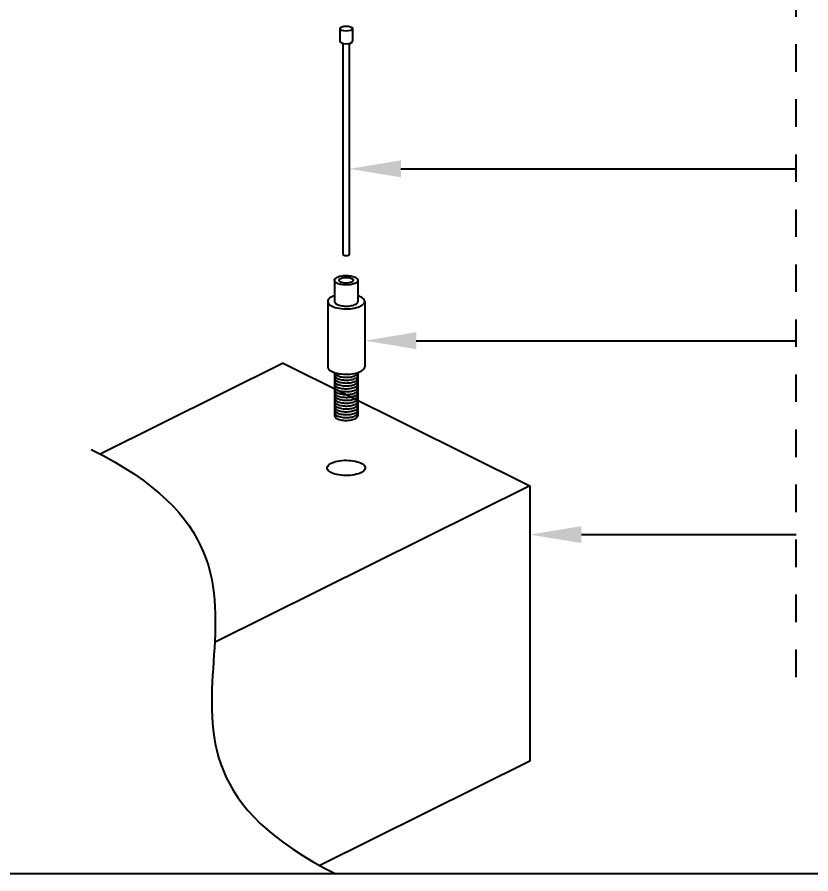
# Model space of a CAD drawing. Header units: inches. Extents: x 0 to 14.8, y -10.7 to 0.
# Drawn here: x 7.223 to 10.108, y -10.743 to -7.629 of the extents above; entities that cross this region are included whole.
import ezdxf
from ezdxf import colors
from ezdxf.entities.mleader import LeaderData, LeaderLine
from ezdxf.math import Vec2, Vec3

# ---------------------------------------------------------------- set-up
doc = ezdxf.new("R2010")
doc.units = ezdxf.units.IN
doc.header["$LTSCALE"] = 0.5
doc.header["$MEASUREMENT"] = 0
doc.linetypes.add('PHANTOM', pattern=[0.5, 0.25, -0.05, 0.05, -0.05, 0.05, -0.05])
doc.layers.add('Construction', color=60, linetype='PHANTOM', plot=False)
doc.layers.add('Text-Unprinted', color=131, linetype='CONTINUOUS', plot=False)
doc.layers.add('CUST DWG', color=60, linetype='CONTINUOUS', lineweight=20)
doc.layers.add('Housing', color=150, linetype='CONTINUOUS')
doc.layers.add('Mounting', color=4, linetype='CONTINUOUS')
doc.styles.add('LSAD_Standard', font='arial.ttf')

msp = doc.modelspace()

# ---------------------------------------------------------------- linework, layer by layer
at = {"layer": 'Construction', "ltscale": 0.5, "transparency": 16777216}
msp.add_line((10.0552, -10.0278), (10.0552, -0.5044), dxfattribs=at)
at = {"layer": 'Housing', "transparency": 16777216}
for p, q in [((8.1896, -8.8865), (7.525, -9.2169)), ((8.1896, -8.8865), (9.0867, -9.3324)), ((9.0867, -9.3324), (7.9408, -9.902)), ((9.0867, -9.3324), (9.0867, -10.3324)), ((9.0867, -10.3324), (8.3226, -10.7122))]:
    msp.add_line(p, q, dxfattribs=at)
at = {"layer": 'Housing', "color": 1, "transparency": 16777216}
msp.add_open_spline([(7.4923, -9.2002), (7.9715, -9.4377), (7.9366, -9.9714), (7.9017, -10.505), (8.3808, -10.7425)], degree=3, dxfattribs=at)
at = {"layer": 'Housing', "transparency": 16777216}
msp.add_open_spline([(8.4882, -9.2673), (8.4882, -9.263), (8.4856, -9.2587), (8.4755, -9.2508), (8.4679, -9.2473), (8.4497, -9.2421), (8.4391, -9.2404), (8.417, -9.2392), (8.4056, -9.2397), (8.3847, -9.2429), (8.3752, -9.2454), (8.3603, -9.2521), (8.3549, -9.2562), (8.3494, -9.2646), (8.3492, -9.269), (8.3539, -9.2775), (8.3589, -9.2816), (8.3731, -9.2885), (8.3824, -9.2912), (8.403, -9.2947), (8.4143, -9.2954), (8.4365, -9.2945), (8.4473, -9.293), (8.466, -9.2881), (8.4738, -9.2848), (8.4847, -9.277), (8.4877, -9.2726), (8.4882, -9.268), (8.4882, -9.2677), (8.4882, -9.2673)], degree=3, knots=[0, 0, 0, 0, 0.480381, 0.480381, 0.960761, 0.960761, 1.441142, 1.441142, 1.921523, 1.921523, 2.401903, 2.401903, 2.882284, 2.882284, 3.362665, 3.362665, 3.843045, 3.843045, 4.323426, 4.323426, 4.803807, 4.803807, 5.284187, 5.284187, 5.764568, 5.764568, 6.244949, 6.244949, 6.283185, 6.283185, 6.283185, 6.283185], dxfattribs=at)
at = {"layer": 'Mounting', "transparency": 16777216}
for p, q in [((8.3961, -7.6709), (8.3961, -7.7168)), ((8.442, -7.6709), (8.442, -7.7168)), ((8.4076, -8.4906), (8.4076, -7.7249)), ((8.4305, -8.4906), (8.4305, -7.7249)), ((8.3763, -8.5853), (8.3763, -8.6623)), ((8.4618, -8.5853), (8.4618, -8.6623)), ((8.3519, -8.6623), (8.3519, -8.9)), ((8.4862, -8.6623), (8.4862, -8.9)), ((8.3763, -8.9208), (8.3763, -9.0775)), ((8.4618, -8.9208), (8.4618, -9.0775))]:
    msp.add_line(p, q, dxfattribs=at)
msp.add_ellipse((8.419, -7.6709), major_axis=(0.023, 0), ratio=0.40668, dxfattribs=at)
for centre, major_axis in [((8.419, -7.7168), (0.023, 0)), ((8.419, -8.4906), (0.0115, 0))]:
    msp.add_ellipse(centre, major_axis=major_axis, ratio=0.40668, start_param=3.141593, end_param=6.283185, dxfattribs=at)
for points, knots in [([(8.4618, -8.5853), (8.4618, -8.5827), (8.4602, -8.58), (8.4539, -8.5751), (8.4493, -8.5729), (8.438, -8.5697), (8.4314, -8.5687), (8.4178, -8.568), (8.4107, -8.5683), (8.3978, -8.5702), (8.3919, -8.5718), (8.3827, -8.5759), (8.3794, -8.5784), (8.3759, -8.5837), (8.3758, -8.5864), (8.3787, -8.5916), (8.3818, -8.5942), (8.3907, -8.5984), (8.3964, -8.6001), (8.4091, -8.6023), (8.4161, -8.6027), (8.4298, -8.6022), (8.4365, -8.6012), (8.4481, -8.5982), (8.4529, -8.5961), (8.4597, -8.5913), (8.4615, -8.5886), (8.4618, -8.5858), (8.4618, -8.5856), (8.4618, -8.5853)], [0, 0, 0, 0, 0.480381, 0.480381, 0.960761, 0.960761, 1.441142, 1.441142, 1.921523, 1.921523, 2.401903, 2.401903, 2.882284, 2.882284, 3.362665, 3.362665, 3.843045, 3.843045, 4.323426, 4.323426, 4.803807, 4.803807, 5.284187, 5.284187, 5.764568, 5.764568, 6.244949, 6.244949, 6.283185, 6.283185, 6.283185, 6.283185]), ([(8.4447, -8.5853), (8.4447, -8.5838), (8.4437, -8.5821), (8.44, -8.5792), (8.4372, -8.5779), (8.4304, -8.576), (8.4265, -8.5754), (8.4183, -8.5749), (8.4141, -8.5751), (8.4063, -8.5763), (8.4028, -8.5772), (8.3972, -8.5797), (8.3952, -8.5812), (8.3932, -8.5843), (8.3931, -8.586), (8.3949, -8.5891), (8.3967, -8.5907), (8.402, -8.5932), (8.4054, -8.5942), (8.4131, -8.5955), (8.4173, -8.5957), (8.4255, -8.5954), (8.4295, -8.5949), (8.4365, -8.5931), (8.4394, -8.5918), (8.4434, -8.5889), (8.4445, -8.5873), (8.4447, -8.5856), (8.4447, -8.5855), (8.4447, -8.5853)], [0, 0, 0, 0, 0.480381, 0.480381, 0.960761, 0.960761, 1.441142, 1.441142, 1.921523, 1.921523, 2.401903, 2.401903, 2.882284, 2.882284, 3.362665, 3.362665, 3.843045, 3.843045, 4.323426, 4.323426, 4.803807, 4.803807, 5.284187, 5.284187, 5.764568, 5.764568, 6.244949, 6.244949, 6.283185, 6.283185, 6.283185, 6.283185]), ([(8.3763, -8.6416), (8.3738, -8.6424), (8.3714, -8.6433), (8.362, -8.6475), (8.3567, -8.6515), (8.3514, -8.6597), (8.3512, -8.6639), (8.3557, -8.6722), (8.3606, -8.6762), (8.3745, -8.6829), (8.3834, -8.6856), (8.4034, -8.6889), (8.4144, -8.6896), (8.436, -8.6888), (8.4465, -8.6873), (8.4646, -8.6825), (8.4723, -8.6793), (8.4828, -8.6717), (8.4858, -8.6675), (8.4862, -8.663), (8.4862, -8.6627), (8.4862, -8.6623), (8.4862, -8.6582), (8.4837, -8.6539), (8.4746, -8.6469), (8.4688, -8.6439), (8.4618, -8.6416)], [2.2576, 2.2576, 2.2576, 2.2576, 2.401903, 2.401903, 2.882284, 2.882284, 3.362665, 3.362665, 3.843045, 3.843045, 4.323426, 4.323426, 4.803807, 4.803807, 5.284187, 5.284187, 5.764568, 5.764568, 6.244949, 6.244949, 6.283185, 6.283185, 6.283185, 6.763566, 6.763566, 7.16721, 7.16721, 7.16721, 7.16721]), ([(8.3763, -8.6623), (8.3763, -8.6636), (8.3766, -8.6648), (8.3787, -8.6686), (8.3818, -8.6712), (8.3907, -8.6754), (8.3964, -8.6771), (8.4091, -8.6792), (8.4161, -8.6797), (8.4298, -8.6792), (8.4365, -8.6782), (8.4481, -8.6752), (8.4529, -8.6731), (8.4597, -8.6683), (8.4615, -8.6656), (8.4618, -8.6628), (8.4618, -8.6625), (8.4618, -8.6623)], [3.141648, 3.141648, 3.141648, 3.141648, 3.362665, 3.362665, 3.843045, 3.843045, 4.323426, 4.323426, 4.803807, 4.803807, 5.284187, 5.284187, 5.764568, 5.764568, 6.244949, 6.244949, 6.283167, 6.283167, 6.283167, 6.283167]), ([(8.3519, -8.9), (8.3519, -8.9019), (8.3524, -8.9039), (8.3557, -8.9099), (8.3606, -8.9139), (8.3745, -8.9206), (8.3834, -8.9233), (8.4034, -8.9266), (8.4144, -8.9273), (8.436, -8.9265), (8.4465, -8.925), (8.4646, -8.9202), (8.4723, -8.917), (8.4828, -8.9094), (8.4858, -8.9052), (8.4862, -8.9007), (8.4862, -8.9004), (8.4862, -8.9)], [3.141382, 3.141382, 3.141382, 3.141382, 3.362665, 3.362665, 3.843045, 3.843045, 4.323426, 4.323426, 4.803807, 4.803807, 5.284187, 5.284187, 5.764568, 5.764568, 6.244949, 6.244949, 6.283185, 6.283185, 6.283185, 6.283185]), ([(8.3763, -8.9208), (8.3763, -8.922), (8.3766, -8.9232), (8.3787, -8.9271), (8.3818, -8.9296), (8.3907, -8.9339), (8.3964, -8.9356), (8.4091, -8.9377), (8.4161, -8.9381), (8.4298, -8.9376), (8.4365, -8.9367), (8.4481, -8.9336), (8.4529, -8.9315), (8.4597, -8.9267), (8.4615, -8.924), (8.4618, -8.9212), (8.4618, -8.921), (8.4618, -8.9208)], [3.141648, 3.141648, 3.141648, 3.141648, 3.362665, 3.362665, 3.843045, 3.843045, 4.323426, 4.323426, 4.803807, 4.803807, 5.284187, 5.284187, 5.764568, 5.764568, 6.244949, 6.244949, 6.283167, 6.283167, 6.283167, 6.283167]), ([(8.3763, -8.9312), (8.3763, -8.9324), (8.3766, -8.9337), (8.3787, -8.9375), (8.3818, -8.9401), (8.3907, -8.9443), (8.3964, -8.946), (8.4091, -8.9481), (8.4161, -8.9486), (8.4298, -8.948), (8.4365, -8.9471), (8.4481, -8.9441), (8.4529, -8.942), (8.4597, -8.9372), (8.4615, -8.9345), (8.4618, -8.9316), (8.4618, -8.9314), (8.4618, -8.9312)], [3.141648, 3.141648, 3.141648, 3.141648, 3.362665, 3.362665, 3.843045, 3.843045, 4.323426, 4.323426, 4.803807, 4.803807, 5.284187, 5.284187, 5.764568, 5.764568, 6.244949, 6.244949, 6.283167, 6.283167, 6.283167, 6.283167]), ([(8.3763, -8.9417), (8.3763, -8.9429), (8.3766, -8.9441), (8.3787, -8.9479), (8.3818, -8.9505), (8.3907, -8.9548), (8.3964, -8.9564), (8.4091, -8.9586), (8.4161, -8.959), (8.4298, -8.9585), (8.4365, -8.9575), (8.4481, -8.9545), (8.4529, -8.9524), (8.4597, -8.9476), (8.4615, -8.9449), (8.4618, -8.9421), (8.4618, -8.9419), (8.4618, -8.9417)], [3.141648, 3.141648, 3.141648, 3.141648, 3.362665, 3.362665, 3.843045, 3.843045, 4.323426, 4.323426, 4.803807, 4.803807, 5.284187, 5.284187, 5.764568, 5.764568, 6.244949, 6.244949, 6.283167, 6.283167, 6.283167, 6.283167]), ([(8.3763, -8.9521), (8.3763, -8.9533), (8.3766, -8.9546), (8.3787, -8.9584), (8.3818, -8.961), (8.3907, -8.9652), (8.3964, -8.9669), (8.4091, -8.969), (8.4161, -8.9694), (8.4298, -8.9689), (8.4365, -8.968), (8.4481, -8.965), (8.4529, -8.9629), (8.4597, -8.9581), (8.4615, -8.9554), (8.4618, -8.9525), (8.4618, -8.9523), (8.4618, -8.9521)], [3.141648, 3.141648, 3.141648, 3.141648, 3.362665, 3.362665, 3.843045, 3.843045, 4.323426, 4.323426, 4.803807, 4.803807, 5.284187, 5.284187, 5.764568, 5.764568, 6.244949, 6.244949, 6.283167, 6.283167, 6.283167, 6.283167]), ([(8.3763, -8.9626), (8.3763, -8.9638), (8.3766, -8.965), (8.3787, -8.9688), (8.3818, -8.9714), (8.3907, -8.9757), (8.3964, -8.9773), (8.4091, -8.9795), (8.4161, -8.9799), (8.4298, -8.9794), (8.4365, -8.9784), (8.4481, -8.9754), (8.4529, -8.9733), (8.4597, -8.9685), (8.4615, -8.9658), (8.4618, -8.963), (8.4618, -8.9628), (8.4618, -8.9626)], [3.141648, 3.141648, 3.141648, 3.141648, 3.362665, 3.362665, 3.843045, 3.843045, 4.323426, 4.323426, 4.803807, 4.803807, 5.284187, 5.284187, 5.764568, 5.764568, 6.244949, 6.244949, 6.283167, 6.283167, 6.283167, 6.283167]), ([(8.3763, -8.973), (8.3763, -8.9742), (8.3766, -8.9754), (8.3787, -8.9793), (8.3818, -8.9819), (8.3907, -8.9861), (8.3964, -8.9878), (8.4091, -8.9899), (8.4161, -8.9903), (8.4298, -8.9898), (8.4365, -8.9889), (8.4481, -8.9859), (8.4529, -8.9838), (8.4597, -8.979), (8.4615, -8.9763), (8.4618, -8.9734), (8.4618, -8.9732), (8.4618, -8.973)], [3.141648, 3.141648, 3.141648, 3.141648, 3.362665, 3.362665, 3.843045, 3.843045, 4.323426, 4.323426, 4.803807, 4.803807, 5.284187, 5.284187, 5.764568, 5.764568, 6.244949, 6.244949, 6.283167, 6.283167, 6.283167, 6.283167]), ([(8.3763, -8.9834), (8.3763, -8.9847), (8.3766, -8.9859), (8.3787, -8.9897), (8.3818, -8.9923), (8.3907, -8.9965), (8.3964, -8.9982), (8.4091, -9.0004), (8.4161, -9.0008), (8.4298, -9.0003), (8.4365, -8.9993), (8.4481, -8.9963), (8.4529, -8.9942), (8.4597, -8.9894), (8.4615, -8.9867), (8.4618, -8.9839), (8.4618, -8.9837), (8.4618, -8.9834)], [3.141648, 3.141648, 3.141648, 3.141648, 3.362665, 3.362665, 3.843045, 3.843045, 4.323426, 4.323426, 4.803807, 4.803807, 5.284187, 5.284187, 5.764568, 5.764568, 6.244949, 6.244949, 6.283167, 6.283167, 6.283167, 6.283167]), ([(8.3763, -8.9939), (8.3763, -8.9951), (8.3766, -8.9963), (8.3787, -9.0002), (8.3818, -9.0027), (8.3907, -9.007), (8.3964, -9.0087), (8.4091, -9.0108), (8.4161, -9.0112), (8.4298, -9.0107), (8.4365, -9.0098), (8.4481, -9.0068), (8.4529, -9.0047), (8.4597, -8.9999), (8.4615, -8.9972), (8.4618, -8.9943), (8.4618, -8.9941), (8.4618, -8.9939)], [3.141648, 3.141648, 3.141648, 3.141648, 3.362665, 3.362665, 3.843045, 3.843045, 4.323426, 4.323426, 4.803807, 4.803807, 5.284187, 5.284187, 5.764568, 5.764568, 6.244949, 6.244949, 6.283167, 6.283167, 6.283167, 6.283167]), ([(8.3763, -9.0043), (8.3763, -9.0056), (8.3766, -9.0068), (8.3787, -9.0106), (8.3818, -9.0132), (8.3907, -9.0174), (8.3964, -9.0191), (8.4091, -9.0213), (8.4161, -9.0217), (8.4298, -9.0212), (8.4365, -9.0202), (8.4481, -9.0172), (8.4529, -9.0151), (8.4597, -9.0103), (8.4615, -9.0076), (8.4618, -9.0048), (8.4618, -9.0046), (8.4618, -9.0043)], [3.141648, 3.141648, 3.141648, 3.141648, 3.362665, 3.362665, 3.843045, 3.843045, 4.323426, 4.323426, 4.803807, 4.803807, 5.284187, 5.284187, 5.764568, 5.764568, 6.244949, 6.244949, 6.283167, 6.283167, 6.283167, 6.283167]), ([(8.3763, -9.0148), (8.3763, -9.016), (8.3766, -9.0172), (8.3787, -9.0211), (8.3818, -9.0236), (8.3907, -9.0279), (8.3964, -9.0296), (8.4091, -9.0317), (8.4161, -9.0321), (8.4298, -9.0316), (8.4365, -9.0307), (8.4481, -9.0277), (8.4529, -9.0256), (8.4597, -9.0208), (8.4615, -9.0181), (8.4618, -9.0152), (8.4618, -9.015), (8.4618, -9.0148)], [3.141648, 3.141648, 3.141648, 3.141648, 3.362665, 3.362665, 3.843045, 3.843045, 4.323426, 4.323426, 4.803807, 4.803807, 5.284187, 5.284187, 5.764568, 5.764568, 6.244949, 6.244949, 6.283167, 6.283167, 6.283167, 6.283167]), ([(8.3763, -9.0252), (8.3763, -9.0265), (8.3766, -9.0277), (8.3787, -9.0315), (8.3818, -9.0341), (8.3907, -9.0383), (8.3964, -9.04), (8.4091, -9.0422), (8.4161, -9.0426), (8.4298, -9.0421), (8.4365, -9.0411), (8.4481, -9.0381), (8.4529, -9.036), (8.4597, -9.0312), (8.4615, -9.0285), (8.4618, -9.0257), (8.4618, -9.0255), (8.4618, -9.0252)], [3.141648, 3.141648, 3.141648, 3.141648, 3.362665, 3.362665, 3.843045, 3.843045, 4.323426, 4.323426, 4.803807, 4.803807, 5.284187, 5.284187, 5.764568, 5.764568, 6.244949, 6.244949, 6.283167, 6.283167, 6.283167, 6.283167]), ([(8.3763, -9.0357), (8.3763, -9.0369), (8.3766, -9.0381), (8.3787, -9.042), (8.3818, -9.0445), (8.3907, -9.0488), (8.3964, -9.0505), (8.4091, -9.0526), (8.4161, -9.053), (8.4298, -9.0525), (8.4365, -9.0516), (8.4481, -9.0486), (8.4529, -9.0465), (8.4597, -9.0417), (8.4615, -9.039), (8.4618, -9.0361), (8.4618, -9.0359), (8.4618, -9.0357)], [3.141648, 3.141648, 3.141648, 3.141648, 3.362665, 3.362665, 3.843045, 3.843045, 4.323426, 4.323426, 4.803807, 4.803807, 5.284187, 5.284187, 5.764568, 5.764568, 6.244949, 6.244949, 6.283167, 6.283167, 6.283167, 6.283167]), ([(8.3763, -9.0461), (8.3763, -9.0474), (8.3766, -9.0486), (8.3787, -9.0524), (8.3818, -9.055), (8.3907, -9.0592), (8.3964, -9.0609), (8.4091, -9.0631), (8.4161, -9.0635), (8.4298, -9.063), (8.4365, -9.062), (8.4481, -9.059), (8.4529, -9.0569), (8.4597, -9.0521), (8.4615, -9.0494), (8.4618, -9.0466), (8.4618, -9.0464), (8.4618, -9.0461)], [3.141648, 3.141648, 3.141648, 3.141648, 3.362665, 3.362665, 3.843045, 3.843045, 4.323426, 4.323426, 4.803807, 4.803807, 5.284187, 5.284187, 5.764568, 5.764568, 6.244949, 6.244949, 6.283167, 6.283167, 6.283167, 6.283167]), ([(8.3763, -9.0566), (8.3763, -9.0578), (8.3766, -9.059), (8.3787, -9.0629), (8.3818, -9.0654), (8.3907, -9.0697), (8.3964, -9.0714), (8.4091, -9.0735), (8.4161, -9.0739), (8.4298, -9.0734), (8.4365, -9.0725), (8.4481, -9.0695), (8.4529, -9.0674), (8.4597, -9.0626), (8.4615, -9.0599), (8.4618, -9.057), (8.4618, -9.0568), (8.4618, -9.0566)], [3.141648, 3.141648, 3.141648, 3.141648, 3.362665, 3.362665, 3.843045, 3.843045, 4.323426, 4.323426, 4.803807, 4.803807, 5.284187, 5.284187, 5.764568, 5.764568, 6.244949, 6.244949, 6.283167, 6.283167, 6.283167, 6.283167]), ([(8.3763, -9.067), (8.3763, -9.0683), (8.3766, -9.0695), (8.3787, -9.0733), (8.3818, -9.0759), (8.3907, -9.0801), (8.3964, -9.0818), (8.4091, -9.084), (8.4161, -9.0844), (8.4298, -9.0839), (8.4365, -9.0829), (8.4481, -9.0799), (8.4529, -9.0778), (8.4597, -9.073), (8.4615, -9.0703), (8.4618, -9.0675), (8.4618, -9.0672), (8.4618, -9.067)], [3.141648, 3.141648, 3.141648, 3.141648, 3.362665, 3.362665, 3.843045, 3.843045, 4.323426, 4.323426, 4.803807, 4.803807, 5.284187, 5.284187, 5.764568, 5.764568, 6.244949, 6.244949, 6.283167, 6.283167, 6.283167, 6.283167]), ([(8.3763, -9.0775), (8.3763, -9.0787), (8.3766, -9.0799), (8.3787, -9.0838), (8.3818, -9.0863), (8.3907, -9.0906), (8.3964, -9.0923), (8.4091, -9.0944), (8.4161, -9.0948), (8.4298, -9.0943), (8.4365, -9.0934), (8.4481, -9.0904), (8.4529, -9.0883), (8.4597, -9.0835), (8.4615, -9.0808), (8.4618, -9.0779), (8.4618, -9.0777), (8.4618, -9.0775)], [3.141648, 3.141648, 3.141648, 3.141648, 3.362665, 3.362665, 3.843045, 3.843045, 4.323426, 4.323426, 4.803807, 4.803807, 5.284187, 5.284187, 5.764568, 5.764568, 6.244949, 6.244949, 6.283167, 6.283167, 6.283167, 6.283167])]:
    msp.add_open_spline(points, degree=3, knots=knots, dxfattribs=at)
at = {"layer": 'Text-Unprinted', "ltscale": 0.5, "transparency": 16777216}
msp.add_lwpolyline([(0, 0), (14.3352, 0), (14.3352, -10.7425), (0, -10.7425)], close=True, dxfattribs=at)

# ---------------------------------------------------------------- leaders
at = {"layer": 'CUST DWG', "ltscale": 0.5, "transparency": 16777216}
ml = msp.add_multileader_mtext('Standard', dxfattribs=at)
ml.set_content('\\A1;AIRCRAFT CABLE', color=256, style='LSAD_Standard')
ml.set_leader_properties()
ml.build(insert=Vec2(0, 0))
ml.multileader.update_dxf_attribs({"text_left_attachment_type": 2, "dogleg_length": 0.36, "arrow_head_size": 0.1875})
ctx = ml.context
ctx.base_point, ctx.char_height, ctx.arrow_head_size, ctx.landing_gap_size, ctx.plane_origin = Vec3(10.0552, -8.1805), 0.1875, 0.1875, 0.09, Vec3(9.8395, 7.2158)
ctx.left_attachment = 2
notes = []
notes.append((ctx, [(0, (1, 1, 0), (9.3133, -8.1805), (1, 0), 0.7419, [(0, [(8.4305, -8.1805)], 0, [])])]))
ctx.mtext.insert, ctx.mtext.width, ctx.mtext.defined_height, ctx.mtext.flow_direction = Vec3(10.1452, -8.0835), 3.768493, 0.6491, 5
ml = msp.add_multileader_mtext('Standard', dxfattribs=at)
ml.set_content('\\A1;ADJUSTABLE CABLE FITTING', color=256, style='LSAD_Standard')
ml.set_leader_properties()
ml.build(insert=Vec2(0, 0))
ml.multileader.update_dxf_attribs({"text_left_attachment_type": 2, "dogleg_length": 0.36, "arrow_head_size": 0.1875})
ctx = ml.context
ctx.base_point, ctx.char_height, ctx.arrow_head_size, ctx.landing_gap_size, ctx.plane_origin = Vec3(10.0552, -8.805), 0.1875, 0.1875, 0.09, Vec3(9.8395, 6.5913)
ctx.left_attachment = 2
notes.append((ctx, [(0, (1, 1, 0), (9.3133, -8.805), (1, 0), 0.7419, [(0, [(8.4862, -8.805)], 0, [])])]))
ctx.mtext.insert, ctx.mtext.width, ctx.mtext.defined_height, ctx.mtext.flow_direction = Vec3(10.1452, -8.708), 3.768493, 0.6491, 5
ml = msp.add_multileader_mtext('Standard', dxfattribs=at)
ml.set_content('\\A1;FIXTURE', color=256, style='LSAD_Standard')
ml.set_leader_properties()
ml.build(insert=Vec2(0, 0))
ml.multileader.update_dxf_attribs({"text_left_attachment_type": 2, "dogleg_length": 0.36, "arrow_head_size": 0.1875})
ctx = ml.context
ctx.base_point, ctx.char_height, ctx.arrow_head_size, ctx.landing_gap_size, ctx.plane_origin = Vec3(10.0552, -9.5097), 0.1875, 0.1875, 0.09, Vec3(10.424, 5.8866)
ctx.left_attachment = 2
notes.append((ctx, [(0, (1, 1, 0), (9.8979, -9.5097), (1, 0), 0.1573, [(0, [(9.0867, -9.5097)], 0, [])])]))
ctx.mtext.insert, ctx.mtext.width, ctx.mtext.defined_height, ctx.mtext.flow_direction = Vec3(10.1452, -9.4143), 2.351815, 0.6491, 5
for ctx, leaders in notes:
    for number, flags, end, landing, length, lines in leaders:
        leader = LeaderData()
        leader.index, (leader.has_last_leader_line, leader.has_dogleg_vector, leader.attachment_direction) = number, flags
        leader.last_leader_point, leader.dogleg_vector, leader.dogleg_length = Vec3(end), Vec3(landing), length
        for number, points, colour, breaks in lines:
            line = LeaderLine()
            line.index, line.vertices, line.color, line.breaks = number, Vec3.list(points), colors.encode_raw_color(colour), breaks
            leader.lines.append(line)
        ctx.leaders.append(leader)

doc.saveas('drawing.dxf')
